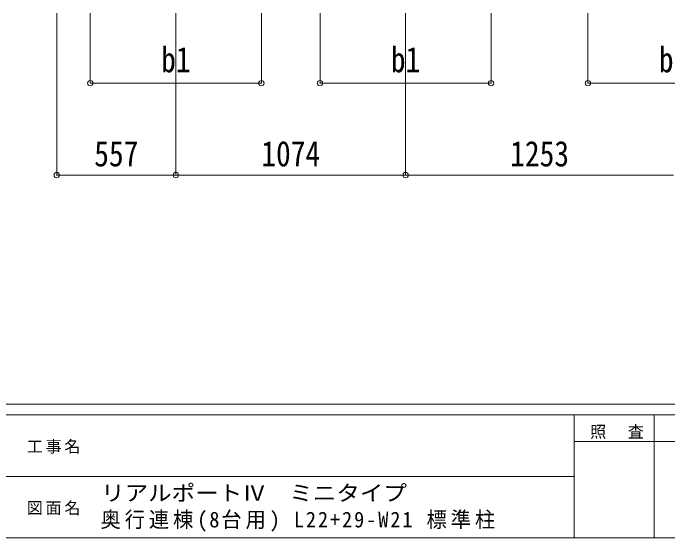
# Model space of a CAD drawing. Units: millimetres at full size. Extents: x -6988 to 7066, y -4877 to 4823.
# Drawn here: x -333 to 2728, y -4877 to -2423 of the extents above; entities that cross this region are included whole.
import ezdxf
from ezdxf.enums import TextEntityAlignment as Align

# ---------------------------------------------------------------- set-up
doc = ezdxf.new("R2010")
doc.units = ezdxf.units.MM
doc.header["$LTSCALE"] = 25
doc.header["$PDMODE"] = 32
doc.header["$PDSIZE"] = 25
doc.layers.add('0-A_寸法', color=6, linetype='Continuous', lineweight=9)
doc.layers.add('F-0_240', color=7, linetype='Continuous', lineweight=9)
doc.styles.add('ＭＳ ゴシック', font='')
doc.styles.get('ＭＳ ゴシック').set_extended_font_data('MS Gothic')

msp = doc.modelspace()

# ---------------------------------------------------------------- linework, layer by layer
at = {"layer": '0-A_寸法'}
for p, q in [((-129.31, -3181), (-129.31, -2423.4)), ((27.69, -2750.86), (27.69, -2423.4)), ((427.69, -3181), (427.69, -2423.4)), ((827.69, -2750.86), (827.69, -2423.4)), ((1101.69, -2750.86), (1101.69, -2423.4)), ((1501.69, -3181), (1501.69, -2423.4)), ((1901.69, -2750.86), (1901.69, -2423.4)), ((2354.69, -2750.85), (2354.69, -2423.39)), ((27.69, -2750.86), (827.69, -2750.86)), ((1101.69, -2750.86), (1901.69, -2750.86)), ((3154.69, -2750.85), (2354.69, -2750.85)), ((-129.31, -3181), (427.69, -3181)), ((427.69, -3181), (1501.69, -3181)), ((2754.69, -3180.99), (1501.69, -3180.99))]:
    msp.add_line(p, q, dxfattribs=at)
for p in [(27.69, -2750.86), (827.69, -2750.86), (1101.69, -2750.86), (1901.69, -2750.86), (2354.69, -2750.85), (-129.31, -3181), (427.69, -3181), (1501.69, -3181)]:
    msp.add_point(p, dxfattribs=at)
at = {"layer": 'F-0_240', "color": 5}
for p, q in [((-6987.88, -4252.21), (6712.12, -4252.21)), ((-6987.88, -4302.21), (4489.82, -4302.21)), ((2289.82, -4302.21), (2289.82, -4877.21)), ((2664.82, -4302.21), (2664.82, -4877.21)), ((2289.82, -4427.21), (3789.82, -4427.21)), ((-2835.18, -4589.71), (2289.82, -4589.71)), ((-6987.88, -4877.21), (6712.12, -4877.21))]:
    msp.add_line(p, q, dxfattribs=at)

# ---------------------------------------------------------------- texts
at = {"layer": '0-A_寸法', "color": 7, "style": 'ＭＳ ゴシック', "width": 0.85}
for s, p in [('b1', (358.94, -2735.86)), ('b1', (1432.94, -2735.86)), ('b2', (2686.04, -2735.85)), ('557', (46.06, -3176)), ('1074', (827.19, -3176)), ('1253', (1990.69, -3175.99))]:
    msp.add_text(s, height=119.1, dxfattribs=at).set_placement(p, align=Align.BOTTOM_LEFT)
at = {"layer": 'F-0_240', "style": 'ＭＳ ゴシック', "width": 1.1}
msp.add_text('リアルポートⅣ\u3000ミニタイプ', height=73.31, dxfattribs=at).set_placement((78.1, -4725.87), align=Align.BOTTOM_LEFT)
at = {"layer": 'F-0_240', "attachment_point": 7, "style": 'ＭＳ ゴシック'}
for s, insert, char_height in [('\\T1.17;照\u3000査', (2364.83, -4414.71), 54.99), ('\\T1.17;工事名', (-269.26, -4483.46), 54.99), ('\\T1.17;図面名', (-269.26, -4770.96), 54.99), ('\\T1.19;\\W0.95;奥行連棟(8台用)\\~L22+29-W21\\~標準柱', (75.55, -4847.54), 73.31)]:
    msp.add_mtext(s, dxfattribs=dict(at, insert=insert, char_height=char_height))

doc.saveas('drawing.dxf')
